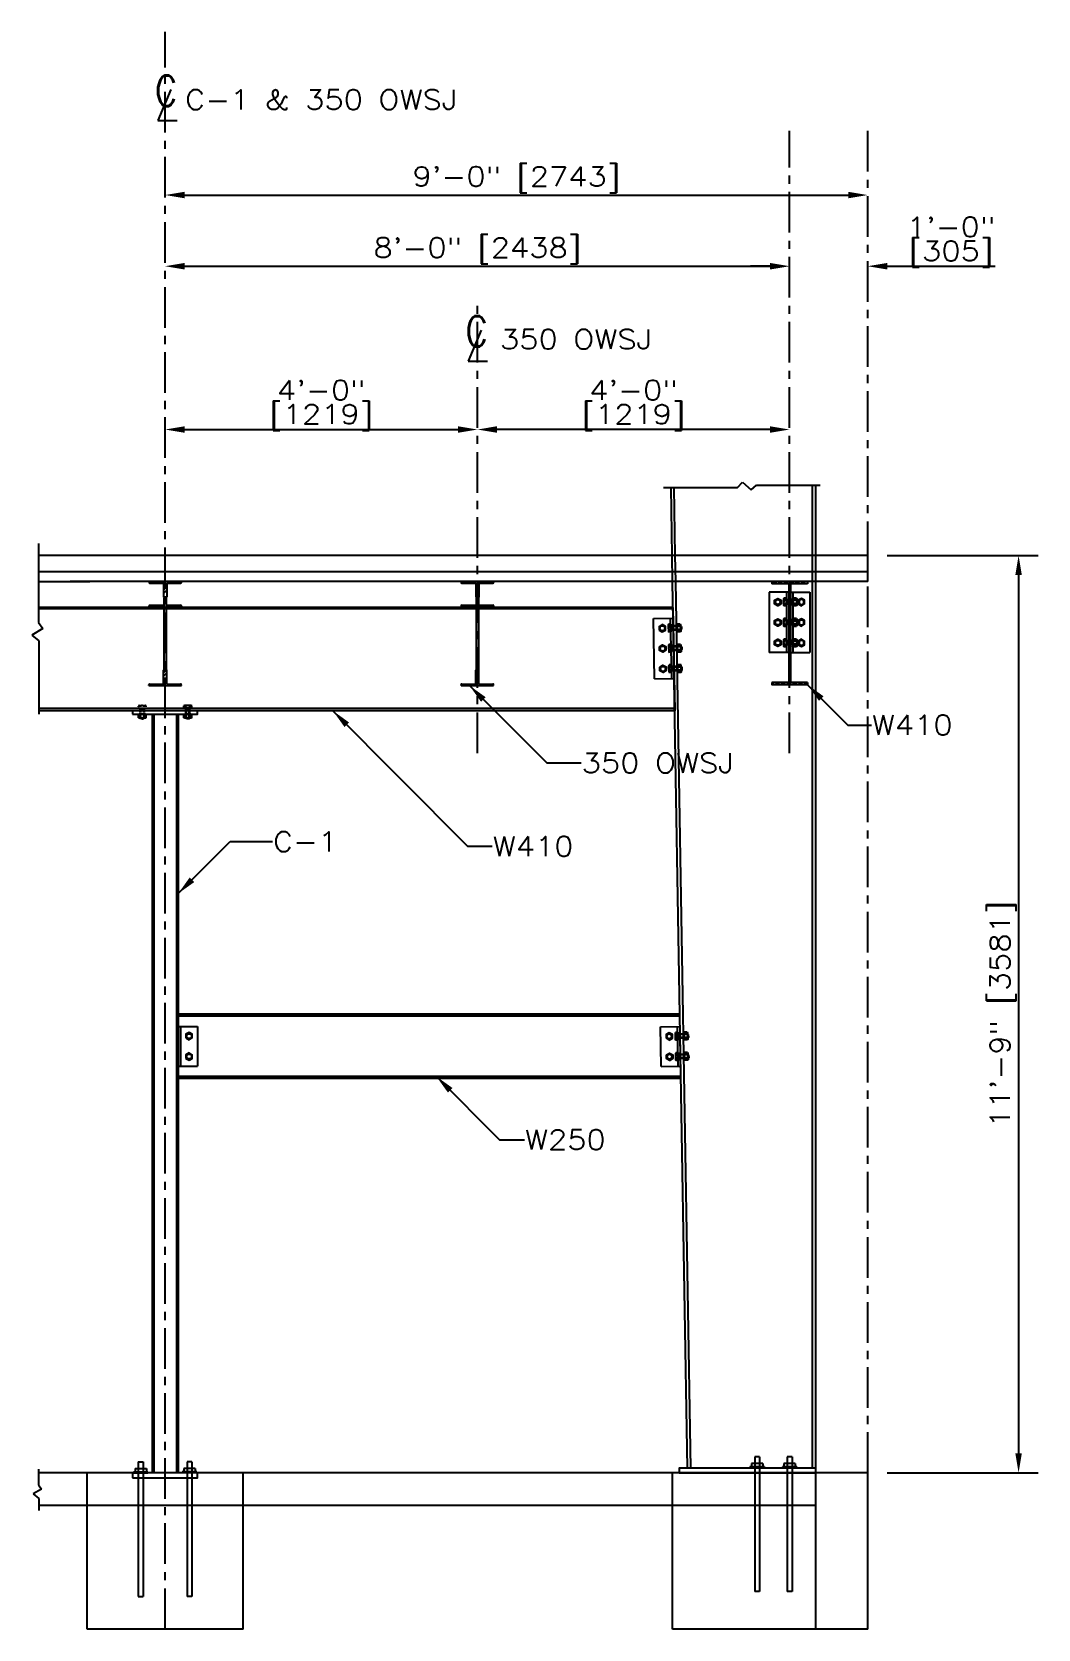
# Model space of a CAD drawing. Header units: inches. Extents: x -229 to 9761, y -1201 to 3580.
# Drawn here: x 132.6 to 287.3, y 399 to 644.5 of the extents above; entities that cross this region are included whole.
import ezdxf

# ---------------------------------------------------------------- set-up
doc = ezdxf.new("R2010")
doc.units = ezdxf.units.IN
doc.header["$MEASUREMENT"] = 0
doc.linetypes.add('CENTER', pattern=[2, 1.25, -0.25, 0.25, -0.25])
doc.linetypes.add('HIDDEN', pattern=[0.375, 0.25, -0.125])
doc.layers.get('0').update_dxf_attribs({"linetype": 'CONTINUOUS'})
doc.layers.get('DEFPOINTS').update_dxf_attribs({"linetype": 'CONTINUOUS'})
for name, color, linetype in [('Arch_Section_Truss', 45, 'CONTINUOUS'), ('C-241-1', 241, 'CONTINUOUS'), ('CENTER', 1, 'CENTER'), ('LAYER131A', 131, 'CONTINUOUS'), ('Section-Stiffener', 2, 'CONTINUOUS'), ('Struc_Section_BP', 135, 'CONTINUOUS'), ('Struc_Section_Conc', 71, 'CONTINUOUS'), ('Struc_Section_Dim', 5, 'CONTINUOUS'), ('Struc_Section_MachineBolt', 133, 'CONTINUOUS'), ('Struc_Section_PreEngCol', 150, 'CONTINUOUS'), ('Struc_Section_Steel', 11, 'CONTINUOUS'), ('Structural_SteelBeam', 22, 'CONTINUOUS'), ('TEXT', 4, 'CONTINUOUS')]:
    doc.layers.add(name, color=color, linetype=linetype)
doc.styles.add('ROMANS', font='ROMANS.SHX', dxfattribs={"width": 0.8})
doc.styles.add('ROMANS-115', font='romans.shx', dxfattribs={"width": 1.15})
doc.dimstyles.new('48-ROMANS-115', dxfattribs={"dimtxt": 3, "dimasz": 3, "dimexe": 3, "dimexo": 3, "dimgap": 0.0625, "dimtad": 1, "dimdec": 4, "dimzin": 1, "dimdsep": 46, "dimlunit": 4, "dimtxsty": 'ROMANS-115', "dimcen": 0.0625, "dimclrd": 256, "dimclre": 256, "dimclrt": 256, "dimadec": 0, "dimazin": 0, "dimtfac": 1, "dimtdec": 4, "dimtofl": 0, "dimtmove": 0, "dimatfit": 0, "dimfxl": 1, "dimfrac": 2, "dimtolj": 1, "dimtzin": 0, "dimarcsym": 0})
doc.dimstyles.new('48-ROMANS-115-BPV', dxfattribs={"dimtxt": 3, "dimasz": 3, "dimexe": 3, "dimexo": 3, "dimgap": 0.0625, "dimtad": 1, "dimdec": 4, "dimzin": 1, "dimdsep": 46, "dimlunit": 4, "dimtxsty": 'ROMANS-115', "dimcen": 0.0625, "dimclrd": 256, "dimclre": 256, "dimclrt": 256, "dimadec": 0, "dimazin": 0, "dimtfac": 1, "dimtdec": 4, "dimtofl": 0, "dimtmove": 0, "dimatfit": 0, "dimfxl": 1, "dimfrac": 2, "dimtolj": 1, "dimtzin": 0, "dimarcsym": 0})

# ---------------------------------------------------------------- blocks, each defined once
blk = doc.blocks.new('*D14')
at = {"layer": 'DEFPOINTS', "color": 0, "ltscale": 2}
for p in [(261.09, 619.43), (153.09, 618.03), (261.09, 618.03)]:
    blk.add_point(p, dxfattribs=at)
at = {"layer": 'Struc_Section_Dim', "lineweight": -2, "ltscale": 2}
blk.add_line((156.09, 619.43), (258.09, 619.43), dxfattribs=at)
at = {"layer": 'Struc_Section_Dim', "ltscale": 2}
for points in [[(156.09, 619.93), (156.09, 618.93), (153.09, 619.43)], [(258.09, 619.93), (258.09, 618.93), (261.09, 619.43)]]:
    blk.add_solid(points, dxfattribs=at)
at = {"layer": 'Struc_Section_Dim', "ltscale": 2, "insert": (207.09, 621.78), "char_height": 3, "attachment_point": 5, "style": 'ROMANS-115'}
blk.add_mtext('\\A1;9\'-0" [2743]', dxfattribs=at)
blk = doc.blocks.new('OWSJ')
at = {"layer": 'Arch_Section_Truss'}
h = blk.add_hatch(dxfattribs=at)
h.set_pattern_fill('STEEL', color=251, scale=8, style=0)
h.set_pattern_definition([(45, (-5931.7465, -886.3496), (-0.70710678, 0.70710678), []), (45, (-5931.7465, -885.8496), (-0.70710678, 0.70710678), [])])
h.paths.add_polyline_path([(-0.25, 13.62, 0.414214), (-0.12, 13.5), (0.12, 13.5, 0.414214), (0.25, 13.62), (0.25, 15.75), (2.37, 15.75, 0.414214), (2.5, 15.87), (2.5, 16), (-2.5, 16), (-2.5, 15.87, 0.414214), (-2.38, 15.75), (-0.25, 15.75)])
h.paths.add_polyline_path([(-0.25, 0.25), (-2.38, 0.25, 0.414214), (-2.5, 0.12), (-2.5, 0), (2.5, 0), (2.5, 0.12, 0.414214), (2.37, 0.25), (0.25, 0.25), (0.25, 2.37, 0.414214), (0.12, 2.5), (-0.12, 2.5, 0.414214), (-0.25, 2.37)])
at = {"layer": 'Arch_Section_Truss', "color": 140}
for p, q in [((-2.5, 16), (2.5, 16)), ((-2.5, 16), (-2.5, 15.87)), ((-2.38, 15.75), (-0.25, 15.75)), ((-0.25, 15.75), (-0.25, 13.62)), ((0.25, 15.75), (2.37, 15.75)), ((0.25, 15.75), (0.25, 13.62)), ((2.5, 16), (2.5, 15.87)), ((-2.38, 12.37), (-0.19, 12.37)), ((-0.19, 13.52), (-0.19, 2.48)), ((-0.19, 13.52), (-0.19, 12.37)), ((-0.12, 13.5), (0.12, 13.5)), ((0.19, 13.52), (0.19, 2.48)), ((0.19, 13.52), (0.19, 12.37)), ((0.19, 12.37), (2.37, 12.37)), ((-2.5, 12.25), (-2.5, 12)), ((-2.5, 12), (-0.19, 12)), ((0.19, 12), (2.5, 12)), ((2.5, 12.25), (2.5, 12)), ((-0.12, 2.5), (0.12, 2.5)), ((-2.5, 0), (-2.5, 0.12)), ((-2.5, 0), (2.5, 0)), ((-2.38, 0.25), (-0.25, 0.25)), ((-0.25, 0.25), (-0.25, 2.37)), ((0.25, 0.25), (0.25, 2.37)), ((0.25, 0.25), (2.37, 0.25)), ((2.5, 0), (2.5, 0.12))]:
    blk.add_line(p, q, dxfattribs=at)
for centre, start, end in [((-2.38, 15.87), 180, 270), ((2.37, 15.87), 270, 0), ((-2.38, 12.25), 90, 180), ((-0.12, 13.62), 180, 270), ((0.12, 13.62), 270, 0), ((2.37, 12.25), 0, 90), ((-0.12, 2.37), 90, 180), ((0.12, 2.37), 0, 90), ((-2.38, 0.12), 90, 180), ((2.37, 0.12), 0, 90)]:
    blk.add_arc(centre, 0.125, start, end, dxfattribs=at)
blk = doc.blocks.new('*D17')
at = {"layer": 'DEFPOINTS', "color": 0, "ltscale": 2}
for p in [(153.09, 608.8), (249.09, 608.8), (249.09, 608.49)]:
    blk.add_point(p, dxfattribs=at)
at = {"layer": 'Struc_Section_Dim', "lineweight": -2, "ltscale": 2}
blk.add_line((156.09, 608.49), (246.09, 608.49), dxfattribs=at)
at = {"layer": 'Struc_Section_Dim', "ltscale": 2}
for points in [[(156.09, 608.99), (156.09, 607.99), (153.09, 608.49)], [(246.09, 608.99), (246.09, 607.99), (249.09, 608.49)]]:
    blk.add_solid(points, dxfattribs=at)
at = {"layer": 'Struc_Section_Dim', "ltscale": 2, "insert": (201.09, 610.84), "char_height": 3, "attachment_point": 5, "style": 'ROMANS-115'}
blk.add_mtext('\\A1;8\'-0" [2438]', dxfattribs=at)
blk = doc.blocks.new('*D18')
at = {"layer": 'DEFPOINTS', "color": 0, "ltscale": 2}
for p in [(249.09, 608.49), (261.09, 608.49), (261.09, 608.49)]:
    blk.add_point(p, dxfattribs=at)
at = {"layer": 'Struc_Section_Dim', "lineweight": -2, "ltscale": 2}
for p, q in [((246.09, 608.49), (243.09, 608.49)), ((264.09, 608.49), (280.69, 608.49))]:
    blk.add_line(p, q, dxfattribs=at)
at = {"layer": 'Struc_Section_Dim', "ltscale": 2}
for points in [[(246.09, 608.99), (246.09, 607.99), (249.09, 608.49)], [(264.09, 608.99), (264.09, 607.99), (261.09, 608.49)]]:
    blk.add_solid(points, dxfattribs=at)
at = {"layer": 'Struc_Section_Dim', "ltscale": 2, "char_height": 3, "attachment_point": 5, "style": 'ROMANS-115'}
for s, insert in [('\\A1;1\'-0"', (273.89, 614.54)), ('\\A1;[305]', (273.89, 610.34))]:
    blk.add_mtext(s, dxfattribs=dict(at, insert=insert))
blk = doc.blocks.new('Hex Nut - 10 mm side')
at = {"color": 0, "linetype": 'Continuous'}
for p, q in [((-9.2, -6.8), (-9.2, 6.8)), ((-0.7, 9.1), (-8.5, 9.1)), ((-0.7, 4.5), (-8.5, 4.5)), ((0, -6.8), (0, 6.8)), ((-0.7, -4.5), (-8.5, -4.5)), ((-0.7, -9.1), (-8.5, -9.1))]:
    blk.add_line(p, q, dxfattribs=at)
for centre, radius, start, end in [((-5, 6.8), 4.19, 147.1328, 212.8672), ((6.6, 0), 15.7, 163.2214, 196.7786), ((-4.2, 6.8), 4.19, 327.1328, 32.8672), ((-15.7, 0), 15.7, 343.2214, 16.7787), ((-5, -6.8), 4.19, 147.1328, 212.8672), ((-4.2, -6.8), 4.19, 327.1328, 32.8672)]:
    blk.add_arc(centre, radius, start, end, dxfattribs=at)
blk = doc.blocks.new('MachBolt')
at = {"layer": 'C-241-1', "color": 133, "linetype": 'HIDDEN', "ltscale": 0.05}
for p, q in [((-0.6, 1.62), (-0.6, 1.97)), ((-0.6, 1.62), (0.6, 1.62)), ((-0.47, 1.62), (-0.6, 1.62)), ((-0.47, 1.58), (-0.47, 1.62)), ((-0.47, 1.58), (0.47, 1.58)), ((-0.45, 2.01), (0.45, 2.01)), ((-0.32, 1.44), (0.32, 1.44)), ((-0.32, 0.11), (0.32, 0.11)), ((-0.22, 0), (-0.32, 0.11)), ((-0.3, 1.62), (-0.3, 1.97)), ((-0.22, 0), (0.22, 0)), ((0.22, 0), (0.32, 0.11)), ((0.3, 1.62), (0.3, 1.97)), ((0.47, 1.62), (0.6, 1.62)), ((0.47, 1.58), (0.47, 1.62)), ((0.6, 1.62), (0.6, 1.97))]:
    blk.add_line(p, q, dxfattribs=at)
at = {"layer": 'C-241-1', "color": 133, "linetype": 'HIDDEN', "ltscale": 0.5}
for p, q in [((-0.32, 0.11), (-0.32, 1.58)), ((-0.22, 0.11), (-0.22, 1.44)), ((0.22, 0.11), (0.22, 1.44)), ((0.32, 0.11), (0.32, 1.58))]:
    blk.add_line(p, q, dxfattribs=at)
at = {"layer": 'C-241-1', "color": 133, "linetype": 'HIDDEN', "ltscale": 0.05}
for centre, radius, start, end in [((-0.45, 1.74), 0.275, 57.1328, 122.8672), ((0, 0.98), 1.03, 73.2213, 106.7787), ((0.45, 1.74), 0.275, 57.1328, 122.8672)]:
    blk.add_arc(centre, radius, start, end, dxfattribs=at)
at = {"layer": 'C-241-1', "color": 133, "linetype": 'HIDDEN', "ltscale": 0.05, "xscale": 0.06561666666584642, "yscale": 0.06561666666584642, "zscale": 0.06561666666666667, "rotation": 270}
blk.add_blockref('Hex Nut - 10 mm side', (0, 0.11), dxfattribs=at)
blk = doc.blocks.new('outstandingconn1')
at = {"layer": 'Struc_Section_MachineBolt', "ltscale": 2}
for points in [[(1.2, 4.36), (1.69, 4.08), (2.18, 4.36), (2.18, 4.92), (1.69, 5.2), (1.2, 4.92)], [(1.2, 1.22), (1.69, 0.94), (2.18, 1.22), (2.18, 1.78), (1.69, 2.06), (1.2, 1.78)]]:
    blk.add_lwpolyline(points, close=True, dxfattribs=at)
for centre in [(1.69, 4.64), (1.69, 1.5)]:
    blk.add_circle(centre, 0.375, dxfattribs=at)
at = {"layer": 'Struc_Section_Steel', "color": 131, "ltscale": 2}
for p, q in [((0, 6.14), (3, 6.14)), ((0, 6.14), (0, 0)), ((0.38, 6.14), (0.38, 0)), ((3, 6.14), (3, 0)), ((0, 0), (3, 0))]:
    blk.add_line(p, q, dxfattribs=at)
blk = doc.blocks.new('outstandingconn2')
at = {"layer": 'Struc_Section_MachineBolt', "ltscale": 2}
for points in [[(-1.2, 7.5), (-1.69, 7.22), (-2.18, 7.5), (-2.18, 8.06), (-1.69, 8.34), (-1.2, 8.06)], [(-1.2, 4.36), (-1.69, 4.08), (-2.18, 4.36), (-2.18, 4.92), (-1.69, 5.2), (-1.2, 4.92)], [(-1.2, 1.22), (-1.69, 0.94), (-2.18, 1.22), (-2.18, 1.78), (-1.69, 2.06), (-1.2, 1.78)]]:
    blk.add_lwpolyline(points, close=True, dxfattribs=at)
for centre in [(-1.69, 7.78), (-1.69, 4.64), (-1.69, 1.5)]:
    blk.add_circle(centre, 0.375, dxfattribs=at)
at = {"layer": 'Struc_Section_Steel', "color": 131, "ltscale": 2}
for p, q in [((-3, 9.28), (-3, 0)), ((0, 9.28), (-3, 9.28)), ((-0.38, 9.28), (-0.38, 0)), ((0, 9.28), (0, 0)), ((0, 0), (-3, 0))]:
    blk.add_line(p, q, dxfattribs=at)
blk = doc.blocks.new('CLMARK')
at = {"layer": 'TEXT'}
for p, q in [((1.52, 4.57), (-3.55, -7.61)), ((-3.55, -7.61), (4.06, -7.61))]:
    blk.add_line(p, q, dxfattribs=at)
at = {"layer": 'TEXT', "style": 'ROMANS', "width": 0.8}
blk.add_text('C', height=12, dxfattribs=at).set_placement((-4.59, -1.9))
blk = doc.blocks.new('*D23')
at = {"layer": 'DEFPOINTS', "color": 0, "ltscale": 2}
for p in [(201.09, 583.39), (153.09, 579.93), (201.09, 579.93)]:
    blk.add_point(p, dxfattribs=at)
at = {"layer": 'Struc_Section_Dim', "lineweight": -2, "ltscale": 2}
blk.add_line((156.09, 583.39), (198.09, 583.39), dxfattribs=at)
at = {"layer": 'Struc_Section_Dim', "ltscale": 2}
for points in [[(156.09, 583.89), (156.09, 582.89), (153.09, 583.39)], [(198.09, 583.89), (198.09, 582.89), (201.09, 583.39)]]:
    blk.add_solid(points, dxfattribs=at)
at = {"layer": 'Struc_Section_Dim', "ltscale": 2, "char_height": 3, "attachment_point": 5, "style": 'ROMANS-115'}
for s, insert in [('\\A1;4\'-0"', (177.09, 589.44)), ('\\A1;[1219]', (177.09, 585.24))]:
    blk.add_mtext(s, dxfattribs=dict(at, insert=insert))
blk = doc.blocks.new('*D24')
at = {"layer": 'DEFPOINTS', "color": 0, "ltscale": 2}
for p in [(201.09, 583.39), (201.09, 579.93), (249.09, 579.93)]:
    blk.add_point(p, dxfattribs=at)
at = {"layer": 'Struc_Section_Dim', "lineweight": -2, "ltscale": 2}
blk.add_line((246.09, 583.39), (204.09, 583.39), dxfattribs=at)
at = {"layer": 'Struc_Section_Dim', "ltscale": 2}
for points in [[(204.09, 583.89), (204.09, 582.89), (201.09, 583.39)], [(246.09, 583.89), (246.09, 582.89), (249.09, 583.39)]]:
    blk.add_solid(points, dxfattribs=at)
at = {"layer": 'Struc_Section_Dim', "ltscale": 2, "char_height": 3, "attachment_point": 5, "style": 'ROMANS-115'}
for s, insert in [('\\A1;4\'-0"', (225.09, 589.44)), ('\\A1;[1219]', (225.09, 585.24))]:
    blk.add_mtext(s, dxfattribs=dict(at, insert=insert))
blk = doc.blocks.new('*D33')
at = {"layer": 'DEFPOINTS', "color": 0, "ltscale": 2}
for p in [(261.09, 564.03), (261.09, 423.03), (284.28, 423.03)]:
    blk.add_point(p, dxfattribs=at)
at = {"layer": 'Section-Stiffener', "lineweight": -2, "ltscale": 2}
for p, q in [((264.09, 564.03), (287.28, 564.03)), ((284.28, 561.03), (284.28, 426.03)), ((264.09, 423.03), (287.28, 423.03))]:
    blk.add_line(p, q, dxfattribs=at)
at = {"layer": 'Section-Stiffener', "ltscale": 2}
for points in [[(283.78, 561.03), (284.78, 561.03), (284.28, 564.03)], [(283.78, 426.03), (284.78, 426.03), (284.28, 423.03)]]:
    blk.add_solid(points, dxfattribs=at)
at = {"layer": 'Section-Stiffener', "ltscale": 2, "insert": (281.93, 493.53), "char_height": 3, "attachment_point": 5, "rotation": 90, "style": 'ROMANS-115'}
blk.add_mtext('\\A1;11\'-9" [3581]', dxfattribs=at)

msp = doc.modelspace()

# ---------------------------------------------------------------- hatches: boundary and pattern name
at = {"layer": 'Structural_SteelBeam'}
h = msp.add_hatch(dxfattribs=at)
h.set_pattern_fill('STEEL', color=256, scale=5, style=0)
h.set_pattern_definition([(135, (409.0157, 575.9816), (0.4419417, 0.4419417), []), (135, (409.0157, 576.2941), (0.4419417, 0.4419417), [])])
h.paths.add_polyline_path([(251.842949, 560.027184), (251.842949, 559.652184), (249.217949, 559.652184), (249.217949, 544.527184), (251.842949, 544.527184), (251.842949, 544.152184), (249.092949, 544.152184), (249.092949, 560.027184)])
h.paths.add_polyline_path([(246.342949, 559.652184), (246.342949, 560.027184), (249.092949, 560.027184), (249.092949, 544.152184), (246.342949, 544.152184), (246.342949, 544.527184), (248.967949, 544.527184), (248.967949, 559.652184)])

# ---------------------------------------------------------------- linework, layer by layer
at = {"layer": 'C-241-1', "ltscale": 0.05}
for p, q in [((248.164763, 557.324629), (248.164763, 556.429738)), ((248.5542, 557.473778), (248.208762, 557.473778)), ((248.5542, 557.473778), (248.5542, 556.28059)), ((248.5542, 557.348641), (248.5542, 557.473778)), ((248.592949, 557.348641), (248.5542, 557.348641)), ((248.592949, 557.348641), (248.592949, 556.405726)), ((248.5542, 557.175481), (248.208762, 557.175481)), ((248.5542, 556.578887), (248.208762, 556.578887)), ((248.5542, 556.28059), (248.208762, 556.28059)), ((248.5542, 556.405726), (248.5542, 556.28059)), ((248.592949, 556.405726), (248.5542, 556.405726)), ((248.738262, 557.2001), (248.738262, 556.554268)), ((250.193573, 557.2001), (250.193573, 556.554268)), ((250.300136, 557.093538), (250.193573, 557.2001)), ((250.300136, 556.66083), (250.193573, 556.554268)), ((250.300136, 557.093538), (250.300136, 556.66083)), ((230.432213, 553.311972), (230.447492, 552.417211)), ((230.819047, 553.467748), (230.47366, 553.46185)), ((230.82414, 553.169494), (230.478752, 553.163596)), ((230.834325, 552.572987), (230.488938, 552.567089)), ((230.819047, 553.467748), (230.839418, 552.274733)), ((230.821183, 553.342629), (230.819047, 553.467748)), ((230.859928, 553.343291), (230.821183, 553.342629)), ((230.876026, 552.400513), (230.837282, 552.399852)), ((230.837282, 552.399852), (230.839418, 552.274733)), ((230.859928, 553.343291), (230.876026, 552.400513)), ((231.007755, 553.197252), (231.018781, 552.551514)), ((232.337872, 553.219965), (232.348899, 552.574227)), ((232.446238, 553.115237), (232.337872, 553.219965)), ((232.453626, 552.682593), (232.348899, 552.574227)), ((232.446238, 553.115237), (232.453626, 552.682593)), ((248.164763, 554.184629), (248.164763, 553.289738)), ((248.5542, 554.333778), (248.208762, 554.333778)), ((248.5542, 554.035481), (248.208762, 554.035481)), ((248.5542, 553.438887), (248.208762, 553.438887)), ((248.5542, 553.14059), (248.208762, 553.14059)), ((248.5542, 554.333778), (248.5542, 553.14059)), ((248.5542, 554.208641), (248.5542, 554.333778)), ((248.592949, 554.208641), (248.5542, 554.208641)), ((248.5542, 553.265726), (248.5542, 553.14059)), ((248.592949, 553.265726), (248.5542, 553.265726)), ((248.592949, 554.208641), (248.592949, 553.265726)), ((248.738262, 554.0601), (248.738262, 553.414268)), ((250.193573, 554.0601), (250.193573, 553.414268)), ((250.300136, 553.953538), (250.193573, 554.0601)), ((250.300136, 553.52083), (250.193573, 553.414268)), ((250.300136, 553.953538), (250.300136, 553.52083)), ((230.485567, 550.187427), (230.500846, 549.292667)), ((230.839418, 552.274733), (230.494031, 552.268836)), ((230.872401, 550.343203), (230.527014, 550.337305)), ((230.877494, 550.04495), (230.532106, 550.039052)), ((230.872401, 550.343203), (230.892772, 549.150189)), ((230.874537, 550.218085), (230.872401, 550.343203)), ((230.913282, 550.218746), (230.874537, 550.218085)), ((230.913282, 550.218746), (230.92938, 549.275969)), ((231.061109, 550.072708), (231.072135, 549.42697)), ((232.391226, 550.09542), (232.402253, 549.449682)), ((232.499592, 549.990693), (232.391226, 550.09542)), ((232.499592, 549.990693), (232.50698, 549.558049)), ((248.164763, 551.044629), (248.164763, 550.149738)), ((248.5542, 551.193778), (248.208762, 551.193778)), ((248.5542, 550.895481), (248.208762, 550.895481)), ((248.5542, 550.298887), (248.208762, 550.298887)), ((248.5542, 550.00059), (248.208762, 550.00059)), ((248.5542, 551.193778), (248.5542, 550.00059)), ((248.5542, 551.068641), (248.5542, 551.193778)), ((248.592949, 551.068641), (248.5542, 551.068641)), ((248.5542, 550.125726), (248.5542, 550.00059)), ((248.592949, 550.125726), (248.5542, 550.125726)), ((248.592949, 551.068641), (248.592949, 550.125726)), ((248.738262, 550.9201), (248.738262, 550.274268)), ((250.193573, 550.9201), (250.193573, 550.274268)), ((250.300136, 550.813538), (250.193573, 550.9201)), ((250.300136, 550.38083), (250.193573, 550.274268)), ((250.300136, 550.813538), (250.300136, 550.38083)), ((230.887679, 549.448443), (230.542292, 549.442545)), ((230.892772, 549.150189), (230.547385, 549.144291)), ((230.92938, 549.275969), (230.890636, 549.275307)), ((230.890636, 549.275307), (230.892772, 549.150189)), ((232.50698, 549.558049), (232.402253, 549.449682)), ((230.5542, 546.168122), (230.538921, 547.062883)), ((230.925755, 547.218659), (230.580368, 547.212761)), ((230.930848, 546.920405), (230.58546, 546.914507)), ((230.941034, 546.323898), (230.595646, 546.318)), ((230.946126, 546.025644), (230.600739, 546.019747)), ((230.946126, 546.025644), (230.925755, 547.218659)), ((230.927891, 547.09354), (230.925755, 547.218659)), ((230.966636, 547.094202), (230.927891, 547.09354)), ((230.982734, 546.151424), (230.94399, 546.150763)), ((230.94399, 546.150763), (230.946126, 546.025644)), ((230.982734, 546.151424), (230.966636, 547.094202)), ((231.125489, 546.302425), (231.114463, 546.948163)), ((232.455607, 546.325138), (232.44458, 546.970876)), ((232.552946, 546.866148), (232.44458, 546.970876)), ((232.560334, 546.433504), (232.455607, 546.325138)), ((232.560334, 546.433504), (232.552946, 546.866148)), ((155.996355, 540.565934), (155.996355, 540.911371)), ((157.189544, 540.565934), (155.996355, 540.565934)), ((156.121492, 540.565934), (155.996355, 540.565934)), ((156.121492, 540.527184), (156.121492, 540.565934)), ((157.064407, 540.527184), (156.121492, 540.527184)), ((157.040395, 540.955371), (156.145504, 540.955371)), ((156.915865, 540.381872), (156.270033, 540.381872)), ((156.294652, 540.565934), (156.294652, 540.911371)), ((156.891246, 540.565934), (156.891246, 540.911371)), ((157.064407, 540.565934), (157.189544, 540.565934)), ((157.064407, 540.527184), (157.064407, 540.565934)), ((157.189544, 540.565934), (157.189544, 540.911371)), ((156.915865, 539.05156), (156.270033, 539.05156)), ((156.376596, 538.944998), (156.270033, 539.05156)), ((156.809303, 538.944998), (156.376596, 538.944998)), ((156.809303, 538.944998), (156.915865, 539.05156)), ((231.503303, 490.586285), (231.518582, 489.691524)), ((231.890136, 490.742061), (231.544749, 490.736163)), ((231.895229, 490.443807), (231.549842, 490.437909)), ((231.905415, 489.8473), (231.560028, 489.841402)), ((231.910508, 489.549047), (231.565121, 489.543149)), ((231.890136, 490.742061), (231.910508, 489.549047)), ((231.892273, 490.616942), (231.890136, 490.742061)), ((231.931017, 490.617604), (231.892273, 490.616942)), ((231.947116, 489.674827), (231.908372, 489.674165)), ((231.908372, 489.674165), (231.910508, 489.549047)), ((231.931017, 490.617604), (231.947116, 489.674827)), ((232.078844, 490.471565), (232.089871, 489.825827)), ((233.408962, 490.494278), (233.419988, 489.84854)), ((233.517328, 490.389551), (233.408962, 490.494278)), ((233.524716, 489.956906), (233.419988, 489.84854)), ((233.517328, 490.389551), (233.524716, 489.956906)), ((231.556657, 487.461741), (231.571936, 486.56698)), ((231.94349, 487.617516), (231.598103, 487.611618)), ((231.948583, 487.319263), (231.603196, 487.313365)), ((231.958769, 486.722756), (231.613382, 486.716858)), ((231.963862, 486.424502), (231.618475, 486.418604)), ((231.94349, 487.617516), (231.963862, 486.424502)), ((231.945627, 487.492398), (231.94349, 487.617516)), ((231.984371, 487.493059), (231.945627, 487.492398)), ((232.00047, 486.550282), (231.961726, 486.54962)), ((231.961726, 486.54962), (231.963862, 486.424502)), ((231.984371, 487.493059), (232.00047, 486.550282)), ((232.132198, 487.347021), (232.143225, 486.701283)), ((233.462316, 487.369733), (233.473342, 486.723996)), ((233.570682, 487.265006), (233.462316, 487.369733)), ((233.57807, 486.832362), (233.473342, 486.723996)), ((233.570682, 487.265006), (233.57807, 486.832362))]:
    msp.add_line(p, q, dxfattribs=at)
at = {"layer": 'C-241-1', "ltscale": 0.5}
for p, q in [((250.193573, 557.2001), (248.592949, 557.2001)), ((250.193573, 556.554268), (248.592949, 556.554268)), ((250.193573, 557.093538), (248.738262, 557.093538)), ((250.193573, 556.66083), (248.738262, 556.66083)), ((232.337872, 553.219965), (230.862464, 553.194771)), ((232.348899, 552.574227), (230.87349, 552.549033)), ((232.339692, 553.113418), (231.009574, 553.090705)), ((232.347079, 552.680774), (231.016962, 552.658061)), ((250.193573, 554.0601), (248.592949, 554.0601)), ((250.193573, 553.414268), (248.592949, 553.414268)), ((250.193573, 553.953538), (248.738262, 553.953538)), ((250.193573, 553.52083), (248.738262, 553.52083)), ((232.391226, 550.09542), (230.915818, 550.070227)), ((232.393046, 549.988874), (231.062928, 549.966161)), ((250.193573, 550.9201), (248.592949, 550.9201)), ((250.193573, 550.274268), (248.592949, 550.274268)), ((250.193573, 550.813538), (248.738262, 550.813538)), ((250.193573, 550.38083), (248.738262, 550.38083)), ((232.402253, 549.449682), (230.926844, 549.424489)), ((232.400433, 549.556229), (231.070316, 549.533516)), ((232.44458, 546.970876), (230.969172, 546.945682)), ((232.455607, 546.325138), (230.980198, 546.299944)), ((232.4464, 546.864329), (231.116282, 546.841616)), ((232.453787, 546.431685), (231.12367, 546.408972)), ((156.270033, 539.05156), (156.270033, 540.527184)), ((156.376596, 539.05156), (156.376596, 540.381872)), ((156.809303, 539.05156), (156.809303, 540.381872)), ((156.915865, 539.05156), (156.915865, 540.527184)), ((233.408962, 490.494278), (231.933553, 490.469084)), ((233.419988, 489.84854), (231.94458, 489.823346)), ((233.410781, 490.387731), (232.080664, 490.365018)), ((233.418169, 489.955087), (232.088051, 489.932374)), ((233.462316, 487.369733), (231.986907, 487.34454)), ((233.473342, 486.723996), (231.997934, 486.698802)), ((233.464135, 487.263187), (232.134018, 487.240474)), ((233.471523, 486.830542), (232.141405, 486.807829))]:
    msp.add_line(p, q, dxfattribs=at)
at = {"layer": 'C-241-1'}
for p, q in [((148.966867, 424.748833), (148.966867, 423.707596)), ((148.966867, 424.748833), (149.719032, 424.748833)), ((149.719032, 424.748833), (149.719032, 423.707596)), ((156.466867, 424.748833), (156.466867, 423.707596)), ((157.219032, 424.748833), (156.466867, 424.748833)), ((157.219032, 424.748833), (157.219032, 423.707596)), ((243.716867, 425.498833), (243.716867, 424.457596)), ((244.469032, 425.498833), (243.716867, 425.498833)), ((244.469032, 425.498833), (244.469032, 424.457596)), ((248.716867, 425.498833), (248.716867, 424.457596)), ((249.469032, 425.498833), (248.716867, 425.498833)), ((249.469032, 425.498833), (249.469032, 424.457596)), ((148.222022, 423.212751), (150.463877, 423.212751)), ((148.222022, 423.212751), (148.222022, 423.027184)), ((148.222022, 423.027184), (150.463877, 423.027184)), ((148.472022, 423.707596), (150.213877, 423.707596)), ((148.472022, 423.707596), (148.472022, 423.212751)), ((150.213877, 423.707596), (150.213877, 423.212751)), ((150.463877, 423.212751), (150.463877, 423.027184)), ((157.963877, 423.212751), (155.722022, 423.212751)), ((155.722022, 423.212751), (155.722022, 423.027184)), ((157.963877, 423.027184), (155.722022, 423.027184)), ((157.713877, 423.707596), (155.972022, 423.707596)), ((155.972022, 423.707596), (155.972022, 423.212751)), ((157.713877, 423.707596), (157.713877, 423.212751)), ((157.963877, 423.212751), (157.963877, 423.027184)), ((245.213877, 423.962751), (242.972022, 423.962751)), ((242.972022, 423.962751), (242.972022, 423.777184)), ((245.213877, 423.777184), (242.972022, 423.777184)), ((244.963877, 424.457596), (243.222022, 424.457596)), ((243.222022, 424.457596), (243.222022, 423.962751)), ((244.963877, 424.457596), (244.963877, 423.962751)), ((245.213877, 423.962751), (245.213877, 423.777184)), ((250.213877, 423.962751), (247.972022, 423.962751)), ((247.972022, 423.962751), (247.972022, 423.777184)), ((250.213877, 423.777184), (247.972022, 423.777184)), ((249.963877, 424.457596), (248.222022, 424.457596)), ((248.222022, 424.457596), (248.222022, 423.962751)), ((249.963877, 424.457596), (249.963877, 423.962751)), ((250.213877, 423.962751), (250.213877, 423.777184))]:
    msp.add_line(p, q, dxfattribs=at)
at = {"layer": 'C-241-1', "ltscale": 10}
for p, q in [((148.966867, 423.707596), (148.966867, 404.027184)), ((149.719032, 423.707596), (149.719032, 404.027184)), ((156.466867, 423.707596), (156.466867, 404.027184)), ((157.219032, 423.707596), (157.219032, 404.027184)), ((243.716867, 424.457596), (243.716867, 404.777184)), ((244.469032, 424.457596), (244.469032, 404.777184)), ((248.716867, 424.457596), (248.716867, 404.777184)), ((249.469032, 424.457596), (249.469032, 404.777184)), ((244.469032, 404.777184), (243.716867, 404.777184)), ((249.469032, 404.777184), (248.716867, 404.777184))]:
    msp.add_line(p, q, dxfattribs=at)
at = {"layer": 'C-241-1', "ltscale": 2}
for p, q in [((148.966867, 404.027184), (149.719032, 404.027184)), ((157.219032, 404.027184), (156.466867, 404.027184))]:
    msp.add_line(p, q, dxfattribs=at)
at = {"layer": 'C-241-1', "ltscale": 0.05}
for centre, radius, start, end in [((248.439586, 557.324629), 0.274824, 147.13278, 212.86722), ((249.198094, 556.877184), 1.033331, 163.22135, 196.77865), ((248.439586, 556.429738), 0.274824, 147.13278, 212.86722), ((230.706997, 553.316664), 0.274824, 148.11105469, 213.84549469), ((231.473033, 552.882234), 1.033331, 164.19962469, 197.75692469), ((230.722276, 552.421903), 0.274824, 148.11105469, 213.84549469), ((248.439586, 554.184629), 0.274824, 147.13278, 212.86722), ((249.198094, 553.737184), 1.033331, 163.22135, 196.77865), ((248.439586, 553.289738), 0.274824, 147.13278, 212.86722), ((230.760351, 550.19212), 0.274824, 148.11105469, 213.84549469), ((231.526387, 549.757689), 1.033331, 164.19962469, 197.75692469), ((248.439586, 551.044629), 0.274824, 147.13278, 212.86722), ((249.198094, 550.597184), 1.033331, 163.22135, 196.77865), ((248.439586, 550.149738), 0.274824, 147.13278, 212.86722), ((230.77563, 549.297359), 0.274824, 148.11105469, 213.84549469), ((230.813705, 547.067575), 0.274824, 148.11105469, 213.84549469), ((231.579741, 546.633145), 1.033331, 164.19962469, 197.75692469), ((230.828984, 546.172814), 0.274824, 148.11105469, 213.84549469), ((156.145504, 540.680547), 0.274824, 57.13278, 122.86722), ((156.592949, 539.922039), 1.033331, 73.22135, 106.77865), ((157.040395, 540.680547), 0.274824, 57.13278, 122.86722), ((231.778086, 490.590977), 0.274824, 148.11105469, 213.84549469), ((232.544123, 490.156547), 1.033331, 164.19962469, 197.75692469), ((231.793365, 489.696216), 0.274824, 148.11105469, 213.84549469), ((231.83144, 487.466433), 0.274824, 148.11105469, 213.84549469), ((232.597477, 487.032003), 1.033331, 164.19962469, 197.75692469), ((231.846719, 486.571672), 0.274824, 148.11105469, 213.84549469)]:
    msp.add_arc(centre, radius, start, end, dxfattribs=at)
at = {"layer": 'CENTER', "ltscale": 5}
for p, q in [((153.092949, 399.027184), (153.092949, 644.496653)), ((249.092949, 533.666345), (249.092949, 629.288598)), ((261.092949, 423.027184), (261.092949, 629.288598)), ((201.092949, 533.666345), (201.092949, 602.573017))]:
    msp.add_line(p, q, dxfattribs=at)
at = {"layer": 'LAYER131A'}
for p, q in [((151.092949, 539.652184), (151.092949, 423.027184)), ((155.092949, 539.652184), (155.092949, 423.027184))]:
    msp.add_line(p, q, dxfattribs=at)
at = {"layer": 'Struc_Section_BP', "ltscale": 2}
for points in [[(148.092949, 539.652184), (158.092949, 539.652184), (158.092949, 540.152184), (148.092949, 540.152184)], [(148.092949, 422.277184), (158.092949, 422.277184), (158.092949, 423.027184), (148.092949, 423.027184)], [(232.092949, 423.027184), (253.092949, 423.027184), (253.092949, 423.777184), (232.092949, 423.777184)]]:
    msp.add_lwpolyline(points, close=True, dxfattribs=at)
at = {"layer": 'Struc_Section_Conc', "ltscale": 2}
for p, q in [((261.092949, 564.027184), (133.618365, 564.027184)), ((261.092949, 560.027184), (261.092949, 564.027184)), ((133.618365, 560.027184), (141.517658, 560.027184)), ((261.092949, 560.027184), (138.500503, 560.027184))]:
    msp.add_line(p, q, dxfattribs=at)
at = {"layer": 'Struc_Section_Conc', "ltscale": 20}
msp.add_line((261.092949, 561.527184), (133.618365, 561.527184), dxfattribs=at)
at = {"layer": 'Struc_Section_Dim', "ltscale": 2}
for p, q in [((229.720308, 574.482193), (241.058947, 574.482193)), ((241.058947, 574.482193), (241.862521, 575.284909)), ((241.862521, 575.284909), (243.177465, 574.117324)), ((243.177465, 574.117324), (243.981044, 574.847064)), ((243.981044, 574.847064), (253.79902, 574.847064)), ((133.618365, 565.868643), (133.618365, 553.725335)), ((134.300844, 552.795684), (132.625674, 551.804056)), ((133.618365, 553.725335), (134.300844, 552.795684)), ((132.625674, 551.804056), (133.680408, 550.936381)), ((133.680408, 550.936381), (133.680408, 539.628026)), ((133.618365, 423.602497), (133.618365, 421.193121)), ((261.092949, 423.027184), (133.618365, 423.027184)), ((253.092949, 399.027184), (253.092949, 423.027184)), ((261.092949, 399.027184), (261.092949, 423.027184)), ((134.091447, 420.548703), (132.83507, 419.804983)), ((132.83507, 419.804983), (133.680408, 419.109567)), ((133.618365, 421.193121), (134.091447, 420.548703)), ((133.680408, 419.109567), (133.680408, 417.234789)), ((253.092949, 418.027184), (133.680408, 418.027184)), ((141.092949, 399.027184), (141.092949, 418.027184)), ((165.092949, 399.027184), (165.092949, 418.027184)), ((231.092949, 399.027184), (231.092949, 418.027184)), ((165.092949, 399.027184), (141.092949, 399.027184)), ((253.092949, 399.027184), (231.092949, 399.027184)), ((261.092949, 399.027184), (253.092949, 399.027184))]:
    msp.add_line(p, q, dxfattribs=at)
at = {"layer": 'Struc_Section_Dim', "ltscale": 5}
for p, q in [((141.092949, 418.027184), (141.092949, 423.027184)), ((165.092949, 418.027184), (165.092949, 423.027184)), ((231.092949, 418.027184), (231.092949, 423.027184))]:
    msp.add_line(p, q, dxfattribs=at)
at = {"layer": 'Struc_Section_MachineBolt', "ltscale": 2}
for points in [[(229.02783, 552.566453), (229.516924, 552.284074), (230.006018, 552.566453), (230.006018, 553.131211), (229.516924, 553.413589), (229.02783, 553.131211)], [(229.071828, 549.989803), (229.550996, 550.288716), (230.049446, 550.0232), (230.068728, 549.458772), (229.58956, 549.159859), (229.09111, 549.425375)], [(229.125182, 546.865259), (229.60435, 547.164171), (230.1028, 546.898655), (230.122082, 546.334227), (229.642914, 546.035315), (229.144464, 546.30083)], [(230.098919, 489.840766), (230.588014, 489.558387), (231.077108, 489.840766), (231.077108, 490.405524), (230.588014, 490.687902), (230.098919, 490.405524)], [(230.142917, 487.264116), (230.622086, 487.563029), (231.120536, 487.297513), (231.139818, 486.733085), (230.660649, 486.434172), (230.162199, 486.699688)]]:
    msp.add_lwpolyline(points, close=True, dxfattribs=at)
for centre in [(229.516924, 552.848832), (229.570278, 549.724287), (229.623632, 546.599743), (230.588014, 490.123145), (230.641368, 486.9986)]:
    msp.add_circle(centre, 0.375, dxfattribs=at)
at = {"layer": 'Struc_Section_PreEngCol', "ltscale": 5}
for p, q in [((231.013791, 564.027184), (230.866314, 574.482193)), ((231.513864, 564.027184), (231.366387, 574.482193)), ((252.592949, 564.027184), (252.592949, 574.847064)), ((253.092949, 564.027184), (253.092949, 574.847064)), ((231.082094, 560.027184), (231.013791, 564.027184)), ((231.582167, 560.027184), (231.513864, 564.027184)), ((252.592949, 560.027184), (252.592949, 564.027184)), ((253.092949, 560.027184), (253.092949, 564.027184)), ((233.408668, 423.777184), (231.082094, 560.027184)), ((233.908741, 423.777184), (231.582167, 560.027184)), ((252.592949, 423.777184), (252.592949, 560.027184)), ((253.092949, 423.777184), (253.092949, 560.027184)), ((230.961551, 545.12237), (230.803623, 554.371022)), ((231.979286, 485.521228), (231.874712, 491.645335))]:
    msp.add_line(p, q, dxfattribs=at)
at = {"layer": 'Struc_Section_Steel', "ltscale": 2}
for p, q in [((231.150397, 556.027184), (231.421475, 540.152184)), ((228.179005, 554.326205), (231.178568, 554.377424)), ((228.336933, 545.077553), (228.179005, 554.326205)), ((228.336933, 545.077553), (231.336496, 545.128773)), ((155.092949, 493.527184), (155.092949, 483.652184)), ((232.386256, 483.652184), (232.217633, 493.527184)), ((229.250095, 491.600518), (232.249658, 491.651737)), ((229.354669, 485.47641), (229.250095, 491.600518)), ((229.354669, 485.47641), (232.354231, 485.52763))]:
    msp.add_line(p, q, dxfattribs=at)
at = {"layer": 'Struc_Section_Steel', "ltscale": 4}
for p, q in [((151.342949, 539.652184), (151.342949, 423.027184)), ((154.842949, 539.652184), (154.842949, 423.027184))]:
    msp.add_line(p, q, dxfattribs=at)
at = {"layer": 'Struc_Section_Steel'}
for p, q in [((232.217633, 493.527184), (155.092949, 493.527184)), ((232.222969, 493.214684), (155.092949, 493.214684)), ((232.38092, 483.964684), (155.092949, 483.964684)), ((232.386256, 483.652184), (155.092949, 483.652184))]:
    msp.add_line(p, q, dxfattribs=at)
at = {"layer": 'Structural_SteelBeam'}
for p, q in [((251.842949, 560.027184), (246.342949, 560.027184)), ((246.342949, 560.027184), (246.342949, 559.652184)), ((251.842949, 560.027184), (251.842949, 559.652184)), ((248.967949, 559.652184), (246.342949, 559.652184)), ((248.967949, 559.652184), (248.967949, 544.527184)), ((249.217949, 559.652184), (249.217949, 544.527184)), ((251.842949, 559.652184), (249.217949, 559.652184)), ((231.150397, 556.027184), (133.618365, 556.027184)), ((231.153812, 555.827184), (133.618365, 555.827184)), ((248.967949, 544.527184), (246.342949, 544.527184)), ((246.342949, 544.527184), (246.342949, 544.152184)), ((251.842949, 544.152184), (246.342949, 544.152184)), ((251.842949, 544.527184), (249.217949, 544.527184)), ((251.842949, 544.527184), (251.842949, 544.152184)), ((231.415072, 540.527184), (133.680408, 540.527184)), ((231.421475, 540.152184), (133.680408, 540.152184))]:
    msp.add_line(p, q, dxfattribs=at)

# ---------------------------------------------------------------- block references
at = {"layer": 'C-241-1', "ltscale": 0.05, "yscale": 0.06561666666584642, "zscale": 0.06561666666666667}
for p, xscale, rotation in [((250.193573, 556.877184), -0.06561666666584642, 180), ((232.343386, 552.897096), -0.06561666666584642, 180.9782746925119), ((250.193573, 553.737184), -0.06561666666584642, 180), ((232.39674, 549.772551), -0.06561666666584642, 180.9782746925119), ((250.193573, 550.597184), -0.06561666666584642, 180), ((232.450094, 546.648007), 0.06561666666584642, 0.9782746925084318), ((156.592949, 539.05156), -0.06561666666584642, 90), ((233.414475, 490.171409), -0.06561666666584642, 180.9782746925119), ((233.467829, 487.046864), -0.06561666666584642, 180.9782746925119)]:
    msp.add_blockref('Hex Nut - 10 mm side', p, dxfattribs=dict(at, xscale=xscale, rotation=rotation))
at = {"layer": 'Struc_Section_Dim', "ltscale": 2, "xscale": 0.390625, "yscale": 0.390625, "zscale": 0.390625}
for p in [(153.361217, 633.852622), (201.086949, 596.88306)]:
    msp.add_blockref('CLMARK', p, dxfattribs=at)
at = {"layer": 'Struc_Section_Dim', "ltscale": 2}
for p in [(153.092949, 544.027184), (201.092949, 544.027184)]:
    msp.add_blockref('OWSJ', p, dxfattribs=at)
at = {"layer": 'Struc_Section_Dim'}
for name, p in [('outstandingconn2', (248.967949, 549.097184)), ('outstandingconn1', (155.092949, 485.519684))]:
    msp.add_blockref(name, p, dxfattribs=at)
at = {"layer": 'Struc_Section_Dim', "xscale": -1}
msp.add_blockref('outstandingconn2', (249.217949, 549.097184), dxfattribs=at)
at = {"layer": 'Struc_Section_MachineBolt'}
msp.add_blockref('MachBolt', (149.592949, 538.944998), dxfattribs=at)

# ---------------------------------------------------------------- texts
at = {"layer": 'Struc_Section_Dim', "ltscale": 2, "style": 'ROMANS-115', "width": 1.15}
for s, p in [('C-1 & 350 OWSJ', (156.152888, 632.594623)), ('350 OWSJ', (204.577542, 595.767078))]:
    msp.add_text(s, height=3, dxfattribs=at).set_placement(p)
at = {"layer": 'Struc_Section_Dim', "ltscale": 2, "char_height": 3, "attachment_point": 1, "style": 'ROMANS-115'}
for s, insert in [('\\A1;W410', (261.714323, 539.473939)), ('350 OWSJ', (217.134359, 533.647526)), ('\\A1;C-1', (169.668903, 521.555982)), ('\\A1;W410', (203.449253, 520.830319)), ('W250', (208.398749, 475.732984))]:
    msp.add_mtext(s, dxfattribs=dict(at, insert=insert))

# ---------------------------------------------------------------- dimensions: what is measured, and where the dimension line sits
at = {"layer": 'Section-Stiffener', "ltscale": 2}
dim = msp.add_linear_dim(base=(284.276486, 423.027184), p1=(261.092949, 564.027184), p2=(261.092949, 423.027184), angle=90, dimstyle='48-ROMANS-115', dxfattribs=at)
dim.commit()
dim.dimension.update_dxf_attribs({"geometry": '*D33', "text_midpoint": (281.928272, 493.527184)})
at = {"layer": 'Struc_Section_Dim', "ltscale": 2}
for base, p1, p2, dimstyle, override, picture, middle in [((261.092949, 619.432345), (153.092949, 618.030919), (261.092949, 618.030919), '48-ROMANS-115', {"dimse1": 1, "dimse2": 1}, '*D14', (207.092949, 621.780559)), ((261.092949, 608.490806), (249.092949, 608.490806), (261.092949, 608.490806), '48-ROMANS-115-BPV', {"dimpost": '\\X', "dimse1": 1, "dimse2": 1}, '*D18', (273.891164, 612.687235)), ((249.092949, 608.490806), (153.092949, 608.799165), (249.092949, 608.799165), '48-ROMANS-115', {"dimse1": 1, "dimse2": 1}, '*D17', (201.092949, 610.839021)), ((201.092949, 583.39116), (153.092949, 579.928145), (201.092949, 579.928145), '48-ROMANS-115-BPV', {"dimpost": '\\X', "dimse1": 1, "dimse2": 1}, '*D23', (177.092949, 587.587589))]:
    dim = msp.add_linear_dim(base=base, p1=p1, p2=p2, dimstyle=dimstyle, override=override, dxfattribs=at)
    dim.commit()
    dim.dimension.update_dxf_attribs({"geometry": picture, "text_midpoint": middle})
dim = msp.add_linear_dim(base=(201.092949, 583.39116), p1=(249.092949, 579.928145), p2=(201.092949, 579.928145), angle=180, dimstyle='48-ROMANS-115-BPV', override={"dimpost": '\\X', "dimse1": 1, "dimse2": 1}, dxfattribs=at)
dim.commit()
dim.dimension.update_dxf_attribs({"geometry": '*D24', "text_midpoint": (225.092949, 587.587589)})

# ---------------------------------------------------------------- leaders
at = {"layer": 'Struc_Section_Dim', "ltscale": 2, "annotation_type": 0, "has_hookline": 1, "hookline_direction": 0}
for points, text_width in [([(199.882589, 544.027184), (211.762247, 532.147526), (217.071859, 532.147526)], 25.628571), ([(251.842949, 544.152184), (258.021195, 537.973939), (261.651823, 537.973939)], 12.978571), ([(178.896956, 540.152184), (199.569833, 519.330319), (203.386753, 519.330319)], 12.978571), ([(155.092949, 512.056997), (163.091934, 520.055982), (169.606403, 520.055982)], 9.035714), ([(194.78763, 483.964684), (204.51933, 474.232984), (208.336249, 474.232984)], 12.978571)]:
    msp.add_leader(points, dimstyle='48-ROMANS-115-BPV', override={"dimgap": 0.0625, "dimtad": 0, "dimse1": 1, "dimse2": 1}, dxfattribs=dict(at, text_width=text_width))

doc.saveas('drawing.dxf')
